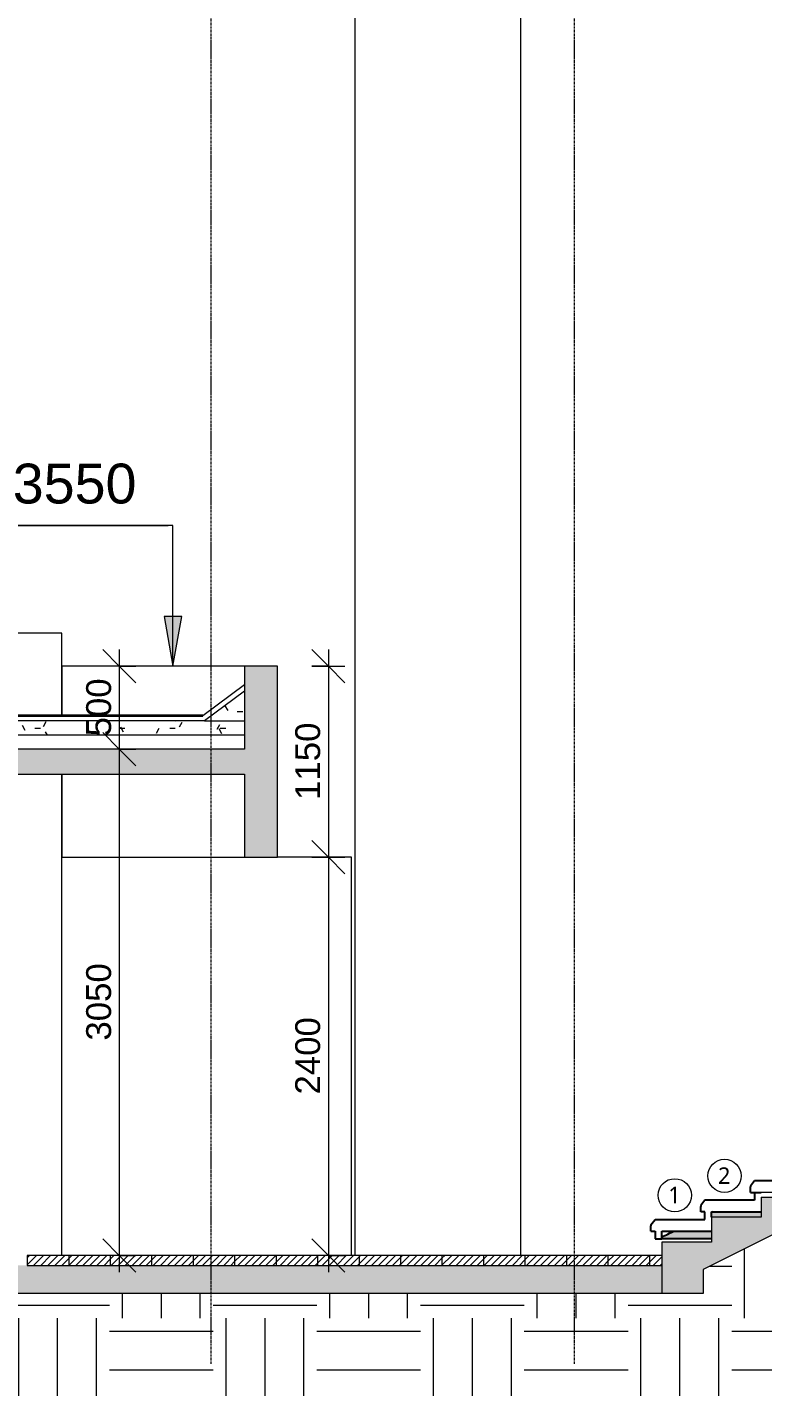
# Model space of a CAD drawing. Header units: millimetres. Extents: x -25665 to 25841, y -6376 to 15610.
# Drawn here: x -13187 to -8754, y -792 to 7400 of the extents above; entities that cross this region are included whole.
import ezdxf

# ---------------------------------------------------------------- set-up
doc = ezdxf.new("R2010")
doc.units = ezdxf.units.MM
doc.linetypes.add('Grid Line', pattern=[22.225, 12.7, -3.175, 3.175, -3.175])
for name, color, linetype, lineweight in [('A-ANNO-DIMS', 211, 'Continuous', 9), ('A-ANNO-DIMS-100', 211, 'Continuous', 9), ('A-ANNO-NOTE', 131, 'Continuous', 9), ('A-DETL', 90, 'Continuous', 9), ('A-DETL-GENF', 92, 'Continuous', 9), ('A-DETL-THIN', 151, 'Continuous', 9), ('A-FLOR', 192, 'Continuous', 9), ('A-FLOR-MCUT', 51, 'Continuous', 9), ('A-FLOR-PATT', 8, 'Continuous', 35), ('A-GENM', 13, 'Continuous', 9), ('A-WALL', 113, 'Continuous', 9), ('G-ANNO-DIMS', 111, 'Continuous', 9), ('S-GRID', 1, 'Continuous', 9), ('S-STRS', 31, 'Continuous', 9)]:
    doc.layers.add(name, color=color, linetype=linetype, lineweight=lineweight)
doc.styles.add('Arial_2', font='arial.ttf', dxfattribs={"height": 240})
doc.styles.add('Arial_4', font='arial.ttf', dxfattribs={"height": 150})
doc.styles.add('Lucida Sans Unicode_2', font='l_10646.ttf', dxfattribs={"height": 100})
doc.dimstyles.new('100', dxfattribs={"dimscale": 304.8, "dimtxt": 153.03891, "dimasz": 0.656168, "dimexe": 0.328084, "dimexo": 0.0625, "dimgap": 0.016404, "dimtad": 1, "dimdec": 0, "dimzin": 0, "dimdsep": 46, "dimtxsty": 'Arial_4', "dimblk1": 'OBLIQUE', "dimblk2": 'OBLIQUE', "dimsah": 1, "dimcen": 0.09, "dimdle": 0.328084, "dimazin": 0, "dimtfac": 1, "dimtdec": 4, "dimtix": 1, "dimtmove": 0, "dimatfit": 3, "dimfxl": 0.328084, "dimfxlon": 1, "dimtvp": 1, "dimtolj": 1, "dimtzin": 0, "dimarcsym": 2})
pattern_1 = [(0, (-2066.66, 4700), (406.4, 101.6), [33.528, -271.272, 33.528, -271.272, -1625.6]), (0, (-2066.66, 4700), (406.4, 101.6), [-609.6, 33.528, -576.072, 33.528, -271.272, -711.2]), (0, (-2066.66, 4700), (406.4, 101.6), [-1524, 33.528, -169.672, 33.528, -474.472]), (120, (-1914.26, 4750.8), (-291.1882, 301.1527), [33.528, -271.272, 33.528, -271.272, -1625.6]), (120, (-1914.26, 4750.8), (-291.1882, 301.1527), [-609.6, 33.528, -576.072, 33.528, -271.272, -711.2]), (120, (-1914.26, 4750.8), (-291.1882, 301.1527), [-1524, 33.528, -169.672, 33.528, -474.472]), (240, (-1863.46, 4954), (-115.2118, -402.7527), [33.528, -271.272, 33.528, -271.272, -1625.6]), (240, (-1863.46, 4954), (-115.2118, -402.7527), [-609.6, 33.528, -576.072, 33.528, -271.272, -711.2]), (240, (-1863.46, 4954), (-115.2118, -402.7527), [-1524, 33.528, -169.672, 33.528, -474.472])]
pattern_2 = [(45, (-2066.66, 4700), (-21.2132, 21.2132), [])]

# ---------------------------------------------------------------- blocks, each defined once
blk = doc.blocks.new('Generic Models 1 - Generic Models 1-685400-Section - D')
at = {"layer": 'A-GENM'}
blk.add_line((-10212.8, 0), (-10212.8, 8750), dxfattribs=at)
blk = doc.blocks.new('garage-proj - garage-proj-757421-Section - D')
at = {"layer": 'A-GENM'}
for p, q in [((-12977.8, 3750), (-16777.8, 3750)), ((-16777.8, 3750), (-16777.8, 3550)), ((-12977.8, 3550), (-12977.8, 3750)), ((-16777.8, 3550), (-16777.8, 3250)), ((-12977.8, 3250), (-12977.8, 3550)), ((-16777.8, 2900), (-16777.8, 2553.2)), ((-12977.8, 2400), (-12977.8, 2900)), ((-16777.8, 2501.6), (-16777.8, 2400)), ((-16777.8, 2400), (-16777.8, 0)), ((-16077.8, 0), (-16077.8, 2400)), ((-16077.8, 2400), (-13677.8, 2400)), ((-13677.8, 2400), (-13677.8, 0)), ((-12977.8, 0), (-12977.8, 2400))]:
    blk.add_line(p, q, dxfattribs=at)
blk = doc.blocks.new('DIMBLOCK26-Section - D')
at = {"layer": 'A-ANNO-DIMS-100', "transparency": 16777216}
for p, q in [((-11372, 3550), (-11472, 3650)), ((-11372, 3650), (-11372, 2400)), ((-11472, 3550), (-11272, 3550)), ((-11372, 3550), (-11472, 3550)), ((-11372, 3550), (-11272, 3450)), ((-11372, 2400), (-11472, 2500)), ((-11472, 2400), (-11272, 2400)), ((-11372, 2400), (-11472, 2400)), ((-11372, 2400), (-11272, 2300))]:
    blk.add_line(p, q, dxfattribs=at)
at = {"layer": 'A-ANNO-DIMS-100', "color": 0, "transparency": 16777216, "insert": (-11571.7, 2744.3), "char_height": 150, "width": 553.765, "attachment_point": 1, "rotation": 90, "line_spacing_factor": 0.941778, "style": 'Arial_4'}
blk.add_mtext('1150', dxfattribs=at)
blk = doc.blocks.new('_Oblique')
at = {"color": 0, "linetype": 'ByBlock', "lineweight": -2}
blk.add_line((-0.5, -0.5), (0.5, 0.5), dxfattribs=at)
blk = doc.blocks.new('DIMBLOCK27-Section - D')
at = {"layer": 'A-ANNO-DIMS-100', "transparency": 16777216}
for p, q in [((-11372, 2400), (-11472, 2500)), ((-11472, 2400), (-11272, 2400)), ((-11372, 2400), (-11472, 2400)), ((-11372, 2400), (-11372, -100)), ((-11372, 2400), (-11272, 2300)), ((-11372, 0), (-11472, 100)), ((-11272, 0), (-11472, 0)), ((-11372, 0), (-11272, -100)), ((-11372, 0), (-11272, 0))]:
    blk.add_line(p, q, dxfattribs=at)
at = {"layer": 'A-ANNO-DIMS-100', "color": 0, "transparency": 16777216, "insert": (-11571.7, 969.3), "char_height": 150, "width": 553.765, "attachment_point": 1, "rotation": 90, "line_spacing_factor": 0.941778, "style": 'Arial_4'}
blk.add_mtext('2400', dxfattribs=at)
blk = doc.blocks.new('DIMBLOCK28-Section - D')
at = {"layer": 'A-ANNO-DIMS-100', "transparency": 16777216}
for p, q in [((-12631.9, 3550), (-12731.9, 3650)), ((-12631.9, 3650), (-12631.9, 3050)), ((-12531.9, 3550), (-12731.9, 3550)), ((-12631.9, 3550), (-12531.9, 3450)), ((-12631.9, 3550), (-12531.9, 3550)), ((-12631.9, 3050), (-12731.9, 3150)), ((-12531.9, 3050), (-12731.9, 3050)), ((-12631.9, 3050), (-12531.9, 2950)), ((-12631.9, 3050), (-12531.9, 3050))]:
    blk.add_line(p, q, dxfattribs=at)
at = {"layer": 'A-ANNO-DIMS-100', "color": 0, "transparency": 16777216, "insert": (-12831.7, 3126.9), "char_height": 150, "width": 415.324, "attachment_point": 1, "rotation": 90, "line_spacing_factor": 0.941778, "style": 'Arial_4'}
blk.add_mtext('500', dxfattribs=at)
blk = doc.blocks.new('DIMBLOCK29-Section - D')
at = {"layer": 'A-ANNO-DIMS-100', "transparency": 16777216}
for p, q in [((-12631.9, 3050), (-12731.9, 3150)), ((-12531.9, 3050), (-12731.9, 3050)), ((-12631.9, 3050), (-12631.9, -100)), ((-12631.9, 3050), (-12531.9, 2950)), ((-12631.9, 3050), (-12531.9, 3050)), ((-12631.9, 0), (-12731.9, 100)), ((-12531.9, 0), (-12731.9, 0)), ((-12631.9, 0), (-12531.9, -100)), ((-12631.9, 0), (-12531.9, 0))]:
    blk.add_line(p, q, dxfattribs=at)
at = {"layer": 'A-ANNO-DIMS-100', "color": 0, "transparency": 16777216, "insert": (-12831.7, 1294.3), "char_height": 150, "width": 553.765, "attachment_point": 1, "rotation": 90, "line_spacing_factor": 0.941778, "style": 'Arial_4'}
blk.add_mtext('3050', dxfattribs=at)
blk = doc.blocks.new('Spot Elevations - Standard-23738-Section - D')
at = {"layer": 'G-ANNO-DIMS'}
h = blk.add_hatch(color=256, dxfattribs=at)
edge = h.paths.add_edge_path()
edge.add_line((-4194.8, 9899.7), (-3994.8, 9899.7))
edge.add_arc((-4194.8, 9899.7), 200, 0, 90)
edge.add_line((-4194.8, 10099.7), (-4194.8, 9899.7))
h = blk.add_hatch(color=256, dxfattribs=at)
edge = h.paths.add_edge_path()
edge.add_line((-4194.8, 9899.7), (-4394.8, 9899.7))
edge.add_arc((-4194.8, 9899.7), 200, 180, 270)
edge.add_line((-4194.8, 9699.7), (-4194.8, 9899.7))
for p, q in [((-4194.8, 9599.7), (-4194.8, 10199.7)), ((-3894.8, 9899.7), (-5594.8, 9899.7))]:
    blk.add_line(p, q, dxfattribs=at)
blk.add_circle((-4194.8, 9899.7), 200, dxfattribs=at)
blk = doc.blocks.new('step-numbering - External finishes-tag-1023582-Section - D')
at = {"layer": 'A-ANNO-NOTE'}
blk.add_circle((-9284.3, 362.4), 100, dxfattribs=at)

msp = doc.modelspace()

# ---------------------------------------------------------------- hatches: boundary and pattern name
at = {"layer": 'A-DETL-GENF'}
for points in [[(-17877.8, 2400), (-17877.8, 2900), (-11877.9, 2900), (-11877.9, 2400), (-11677.9, 2400), (-11677.9, 3550), (-11877.9, 3550), (-11877.9, 3050), (-17877.8, 3050), (-17877.8, 3550), (-18077.8, 3550), (-18077.8, 2400), (-17914.7, 2400)], [(1922.2, -250), (2122.2, -250), (2122.2, 200), (4772.2, 200), (4772.2, -250), (5022.2, -250), (5022.2, 350), (-8763.1, 350), (-8763.1, 230), (-9063.1, 230), (-9063.1, 80), (-9363.1, 80), (-9363.1, -230), (-9113.1, -230), (-9113.1, -84.8), (-8543.6, 200), (-7027.8, 200), (-7027.8, -250), (-6777.8, -250), (-6777.8, 200), (-2362.8, 200), (-2362.8, -250), (-2162.8, -250), (-2162.8, 200), (1922.2, 200), (1922.2, -218.3)]]:
    msp.add_hatch(color=253, dxfattribs=at).paths.add_polyline_path(points)
at = {"layer": 'A-DETL-GENF', "lineweight": 18}
h = msp.add_hatch(dxfattribs=at)
h.set_pattern_fill('FP_3', color=250, style=0, pattern_type=2)
h.set_pattern_definition(pattern_1)
h.paths.add_polyline_path([(-12117.9, 3220), (-11877.9, 3220), (-11877.9, 3400)])
at = {"layer": 'A-DETL-GENF'}
h = msp.add_hatch(dxfattribs=at)
h.set_pattern_fill('FP_19', color=253, style=0, pattern_type=2)
h.set_pattern_definition([(0, (-2066.66, 4700), (625, 625), [625, -625]), (0, (-2066.66, 4934.4), (625, 625), [625, -625]), (0, (-2066.66, 5168.75), (625, 625), [625, -625]), (90, (-1988.54, 5246.9), (-625, 625), [625, -625]), (90, (-1754.16, 5246.9), (-625, 625), [625, -625]), (90, (-1519.8, 5246.9), (-625, 625), [625, -625])])
h.paths.add_polyline_path([(12923.1, -1964.5), (14073.4, -1964.5), (14073.4, 71.5), (13122.2, 71.5), (13122.2, -123.2), (13047.2, -123.2), (13047.2, -171.8), (13018.1, -123.2), (12922.2, -123.2), (12922.2, 300), (10032.2, 300), (9782.2, 50), (9622.2, 50), (9622.2, 120), (5022.2, 120), (5022.2, -250), (4772.2, -250), (4772.2, 150), (3772.2, 150), (3772.2, 200), (2122.2, 200), (2122.2, -250), (1922.2, -250), (1922.2, 200), (-2162.8, 200), (-2162.8, -250), (-2362.8, -250), (-2362.8, 200), (-6777.8, 200), (-6777.8, -250), (-7027.8, -250), (-7027.8, 148.2), (-8647.1, 148.2), (-9113.1, -84.8), (-9113.1, -230), (-17877.8, -230), (-17877.8, -547.3), (-17952.8, -547.3), (-17952.8, -595.8), (-18017.8, -487.3), (-18017.8, -547.3), (-18077.8, -547.3), (-18077.8, -230), (-18422.4, -230), (-18422.4, -1964.5), (12899, -1964.5)])
at = {"layer": 'A-DETL-GENF', "lineweight": 18}
h = msp.add_hatch(dxfattribs=at)
h.set_pattern_fill('FP_15', color=250, style=0, pattern_type=2)
h.set_pattern_definition(pattern_2)
h.paths.add_polyline_path([(-12937.1, -60), (-12937.1, 0), (-13187.1, 0), (-13187.1, -60)])
h = msp.add_hatch(dxfattribs=at)
h.set_pattern_fill('FP_15', color=250, style=0, pattern_type=2)
h.set_pattern_definition(pattern_2)
h.paths.add_polyline_path([(-12687.1, -60), (-12687.1, 0), (-12937.1, 0), (-12937.1, -60)])
h = msp.add_hatch(dxfattribs=at)
h.set_pattern_fill('FP_15', color=250, style=0, pattern_type=2)
h.set_pattern_definition(pattern_2)
h.paths.add_polyline_path([(-12437.1, -60), (-12437.1, 0), (-12687.1, 0), (-12687.1, -60)])
h = msp.add_hatch(dxfattribs=at)
h.set_pattern_fill('FP_15', color=250, style=0, pattern_type=2)
h.set_pattern_definition(pattern_2)
h.paths.add_polyline_path([(-12187.1, -60), (-12187.1, 0), (-12437.1, 0), (-12437.1, -60)])
h = msp.add_hatch(dxfattribs=at)
h.set_pattern_fill('FP_15', color=250, style=0, pattern_type=2)
h.set_pattern_definition(pattern_2)
h.paths.add_polyline_path([(-11937.1, -60), (-11937.1, 0), (-12187.1, 0), (-12187.1, -60)])
h = msp.add_hatch(dxfattribs=at)
h.set_pattern_fill('FP_15', color=250, style=0, pattern_type=2)
h.set_pattern_definition(pattern_2)
h.paths.add_polyline_path([(-11687.1, -60), (-11687.1, 0), (-11937.1, 0), (-11937.1, -60)])
h = msp.add_hatch(dxfattribs=at)
h.set_pattern_fill('FP_15', color=250, style=0, pattern_type=2)
h.set_pattern_definition(pattern_2)
h.paths.add_polyline_path([(-11437.1, -60), (-11437.1, 0), (-11687.1, 0), (-11687.1, -60)])
h = msp.add_hatch(dxfattribs=at)
h.set_pattern_fill('FP_15', color=250, style=0, pattern_type=2)
h.set_pattern_definition(pattern_2)
h.paths.add_polyline_path([(-11187.1, -60), (-11187.1, 0), (-11437.1, 0), (-11437.1, -60)])
h = msp.add_hatch(dxfattribs=at)
h.set_pattern_fill('FP_15', color=250, style=0, pattern_type=2)
h.set_pattern_definition(pattern_2)
h.paths.add_polyline_path([(-10937.1, -60), (-10937.1, 0), (-11187.1, 0), (-11187.1, -60)])
h = msp.add_hatch(dxfattribs=at)
h.set_pattern_fill('FP_15', color=250, style=0, pattern_type=2)
h.set_pattern_definition(pattern_2)
h.paths.add_polyline_path([(-10687.1, -60), (-10687.1, 0), (-10937.1, 0), (-10937.1, -60)])
h = msp.add_hatch(dxfattribs=at)
h.set_pattern_fill('FP_15', color=250, style=0, pattern_type=2)
h.set_pattern_definition(pattern_2)
h.paths.add_polyline_path([(-10437.1, -60), (-10437.1, 0), (-10687.1, 0), (-10687.1, -60)])
h = msp.add_hatch(dxfattribs=at)
h.set_pattern_fill('FP_15', color=250, style=0, pattern_type=2)
h.set_pattern_definition(pattern_2)
h.paths.add_polyline_path([(-10187.1, -60), (-10187.1, 0), (-10437.1, 0), (-10437.1, -60), (-10298.5, -60)])
at = {"layer": 'A-DETL-GENF'}
h = msp.add_hatch(dxfattribs=at)
h.set_pattern_fill('FP_14', style=0, pattern_type=2)
h.set_pattern_definition([(0, (-2066.66, 4700), (121.92, 30.48), [10.058, -81.382, 10.058, -81.382, -487.68]), (0, (-2066.66, 4700), (121.92, 30.48), [-182.88, 10.058, -172.822, 10.058, -81.382, -213.36]), (0, (-2066.66, 4700), (121.92, 30.48), [-457.2, 10.058, -50.902, 10.058, -142.342]), (120, (-2020.94, 4715.24), (-87.356454, 90.345817), [10.058, -81.382, 10.058, -81.382, -487.68]), (120, (-2020.94, 4715.24), (-87.356454, 90.345817), [-182.88, 10.058, -172.822, 10.058, -81.382, -213.36]), (120, (-2020.94, 4715.24), (-87.356454, 90.345817), [-457.2, 10.058, -50.902, 10.058, -142.342]), (240, (-2005.7, 4776.2), (-34.563546, -120.825817), [10.058, -81.382, 10.058, -81.382, -487.68]), (240, (-2005.7, 4776.2), (-34.563546, -120.825817), [-182.88, 10.058, -172.822, 10.058, -81.382, -213.36]), (240, (-2005.7, 4776.2), (-34.563546, -120.825817), [-457.2, 10.058, -50.902, 10.058, -142.342])])
h.paths.add_polyline_path([(-9437.1, -230), (-9363.1, -230), (-9363.1, -60), (-18422.4, -60), (-18422.4, -230), (-18077.8, -230), (-18077.8, -80), (-17877.8, -80), (-17877.8, -230), (-9687.1, -230)])
at = {"layer": 'A-DETL-GENF', "lineweight": 18}
h = msp.add_hatch(dxfattribs=at)
h.set_pattern_fill('FP_15', color=250, style=0, pattern_type=2)
h.set_pattern_definition(pattern_2)
h.paths.add_polyline_path([(-9937.1, -60), (-9937.1, 0), (-10187.1, 0), (-10187.1, -60)])
h = msp.add_hatch(dxfattribs=at)
h.set_pattern_fill('FP_15', color=250, style=0, pattern_type=2)
h.set_pattern_definition(pattern_2)
h.paths.add_polyline_path([(-9687.1, -60), (-9687.1, 0), (-9937.1, 0), (-9937.1, -60)])
h = msp.add_hatch(dxfattribs=at)
h.set_pattern_fill('FP_15', color=250, style=0, pattern_type=2)
h.set_pattern_definition(pattern_2)
h.paths.add_polyline_path([(-9437.1, -60), (-9437.1, 0), (-9687.1, 0), (-9687.1, -60)])
h = msp.add_hatch(dxfattribs=at)
h.set_pattern_fill('FP_15', color=250, style=0, pattern_type=2)
h.set_pattern_definition(pattern_2)
h.paths.add_polyline_path([(-9363.1, -60), (-9363.1, 0), (-9437.1, 0), (-9437.1, -60)])
at = {"layer": 'A-FLOR-PATT', "lineweight": 9}
h = msp.add_hatch(dxfattribs=at)
h.set_pattern_fill('FP_3', color=256, style=0, pattern_type=2)
h.set_pattern_definition(pattern_1)
h.paths.add_polyline_path([(-17627.8, 3135), (-11877.9, 3135), (-11877.9, 3220), (-17877.8, 3220), (-17877.8, 3135), (-17637.8, 3135)])
h = msp.add_hatch(dxfattribs=at)
h.set_pattern_fill('FP_2', color=256, style=0, pattern_type=2)
h.set_pattern_definition([(90, (-2066.7, 4700), (-2000, 1e-13), [])])
h.paths.add_polyline_path([(-12117.9, 3220), (-12127.9, 3250), (-17627.8, 3250), (-17637.8, 3220), (-12127.9, 3220)])
at = {"layer": 'G-ANNO-DIMS'}
msp.add_hatch(color=256, dxfattribs=at).paths.add_polyline_path([(-12308.8, 3550), (-12255.9, 3850), (-12361.7, 3850)])
at = {"layer": 'S-STRS'}
h = msp.add_hatch(color=256, dxfattribs=at)
h.paths.add_polyline_path([(-9113.1, 100), (-9063.1, 100), (-9063.1, 146.7), (-9287.5, 146.7), (-9363.1, 110.9), (-9363.1, 100), (-9283, 100)])
h.paths.add_polyline_path([(-9056.3, 230), (-8763.1, 230), (-8763.1, 263.3), (-9053.5, 263.3), (-9063.1, 258.4), (-9063.1, 230), (-9059.6, 230)])

# ---------------------------------------------------------------- linework, layer by layer
at = {"layer": 'A-DETL'}
for p, q in [((-12977.8, 3550), (-12977.8, 3250)), ((-12977.8, 2400), (-12977.8, 2900))]:
    msp.add_line(p, q, dxfattribs=at)
at = {"layer": 'A-DETL-THIN'}
for p, q in [((-11677.9, 3550), (-11877.9, 3550)), ((-11877.9, 3550), (-11877.9, 3050)), ((-11677.9, 2400), (-11677.9, 3550)), ((-11877.9, 3437.5), (-12127.9, 3250)), ((-11877.9, 3400), (-12117.9, 3220)), ((-12117.9, 3220), (-11877.9, 3220)), ((-11877.9, 3050), (-17877.8, 3050)), ((-17877.8, 2900), (-11877.9, 2900)), ((-11877.9, 2900), (-11877.9, 2400)), ((-11877.9, 2400), (-11677.9, 2400)), ((-7027.8, 380), (-8763.1, 380)), ((-8763.1, 350), (-8763.1, 230)), ((-8763.1, 350), (-7027.8, 350)), ((-8763.1, 230), (-9063.1, 230)), ((-9063.1, 230), (-9063.1, 80)), ((-8647.1, 148.2), (-9113.1, -84.8)), ((-13187.1, 0), (-13187.1, -60)), ((-12937.1, 0), (-13187.1, 0)), ((-12937.1, 0), (-12937.1, -60)), ((-12687.1, 0), (-12937.1, 0)), ((-12687.1, 0), (-12687.1, -60)), ((-12437.1, 0), (-12687.1, 0)), ((-12437.1, 0), (-12437.1, -60)), ((-12187.1, 0), (-12437.1, 0)), ((-12187.1, 0), (-12187.1, -60)), ((-11937.1, 0), (-12187.1, 0)), ((-11937.1, 0), (-11937.1, -60)), ((-11687.1, 0), (-11937.1, 0)), ((-11687.1, 0), (-11687.1, -60)), ((-11437.1, 0), (-11687.1, 0)), ((-11437.1, 0), (-11437.1, -60)), ((-11187.1, 0), (-11437.1, 0)), ((-11187.1, 0), (-11187.1, -60)), ((-10937.1, 0), (-11187.1, 0)), ((-10937.1, 0), (-10937.1, -60)), ((-10687.1, 0), (-10937.1, 0)), ((-10687.1, 0), (-10687.1, -60)), ((-10437.1, 0), (-10687.1, 0)), ((-10437.1, 0), (-10437.1, -60)), ((-10187.1, 0), (-10437.1, 0)), ((-10187.1, 0), (-10187.1, -60)), ((-9937.1, 0), (-10187.1, 0)), ((-9937.1, 0), (-9937.1, -60)), ((-9687.1, 0), (-9937.1, 0)), ((-9063.1, 80), (-9363.1, 80)), ((-9363.1, 80), (-9363.1, -230)), ((-13187.1, -60), (-12937.1, -60)), ((-12937.1, -60), (-12687.1, -60)), ((-12687.1, -60), (-12437.1, -60)), ((-12437.1, -60), (-12187.1, -60)), ((-12187.1, -60), (-11937.1, -60)), ((-11937.1, -60), (-11687.1, -60)), ((-11687.1, -60), (-11437.1, -60)), ((-11437.1, -60), (-11187.1, -60)), ((-11187.1, -60), (-10937.1, -60)), ((-10937.1, -60), (-10687.1, -60)), ((-10687.1, -60), (-10437.1, -60)), ((-10437.1, -60), (-10187.1, -60)), ((-10187.1, -60), (-9937.1, -60)), ((-9937.1, -60), (-9687.1, -60)), ((-9687.1, 0), (-9687.1, -60)), ((-9437.1, 0), (-9687.1, 0)), ((-9687.1, -60), (-9437.1, -60)), ((-9437.1, 0), (-9437.1, -60)), ((-9363.1, 0), (-9437.1, 0)), ((-9437.1, -60), (-9363.1, -60)), ((-9113.1, -84.8), (-9113.1, -230)), ((-9113.1, -230), (-17877.8, -230))]:
    msp.add_line(p, q, dxfattribs=at)
at = {"layer": 'A-FLOR', "lineweight": 35}
msp.add_line((-12127.9, 3250), (-17627.8, 3250), dxfattribs=at)
at = {"layer": 'A-FLOR-MCUT'}
for p, q in [((-12117.9, 3220), (-17637.8, 3220)), ((-11877.9, 3135), (-17877.8, 3135))]:
    msp.add_line(p, q, dxfattribs=at)
at = {"layer": 'A-WALL'}
for p, q in [((-11212.8, 9350), (-11212.8, 0)), ((-11877.9, 3550), (-12977.8, 3550)), ((-12977.8, 3550), (-12977.8, 3250)), ((-12977.8, 2900), (-12977.8, 2400)), ((-12977.8, 2400), (-11877.9, 2400)), ((-11232.8, 2400), (-11677.9, 2400)), ((-11232.8, 0), (-11232.8, 2400))]:
    msp.add_line(p, q, dxfattribs=at)
at = {"layer": 'G-ANNO-DIMS'}
for p, q in [((-12308.8, 4397.5), (-13536.9, 4397.5)), ((-12308.8, 3550), (-12308.8, 4397.5)), ((-12255.9, 3850), (-12361.7, 3850)), ((-12361.7, 3850), (-12308.8, 3550)), ((-12308.8, 3550), (-12255.9, 3850))]:
    msp.add_line(p, q, dxfattribs=at)
at = {"layer": 'S-GRID', "linetype": 'Grid Line'}
for p, q in [((-12077.9, -653.8), (-12077.9, 14809.9)), ((-9887.8, -653.8), (-9887.8, 14809.9))]:
    msp.add_line(p, q, dxfattribs=at)
at = {"layer": 'S-STRS', "lineweight": 25}
for p, q in [((-8803.1, 450), (-8828.1, 418.2)), ((-8828.1, 418.2), (-8828.1, 412.3)), ((-8828.1, 379.2), (-8828.1, 412.3)), ((-7027.8, 450), (-8803.1, 450)), ((-9103.1, 333.3), (-9128.1, 301.6)), ((-8803.1, 333.3), (-9103.1, 333.3)), ((-8828.1, 379.2), (-8803.1, 379.2)), ((-8803.1, 380), (-8763.1, 380)), ((-8803.1, 380), (-8803.1, 379.2)), ((-8803.1, 380), (-8803.1, 333.3)), ((-8803.1, 380), (-8763.1, 380)), ((-9128.1, 301.6), (-9128.1, 295.6)), ((-9128.1, 262.5), (-9128.1, 295.6)), ((-9103.1, 262.5), (-9128.1, 262.5)), ((-9103.1, 216.7), (-9103.1, 262.5)), ((-9053.5, 263.3), (-9063.1, 258.4)), ((-9063.1, 230), (-9063.1, 263.3)), ((-9063.1, 263.3), (-8763.1, 263.3)), ((-9063.1, 230), (-9063.1, 258.4)), ((-9053.5, 263.3), (-8763.1, 263.3)), ((-9428.1, 184.9), (-9403.1, 216.7)), ((-9428.1, 184.9), (-9428.1, 179)), ((-9428.1, 145.8), (-9428.1, 179)), ((-9403.1, 216.7), (-9103.1, 216.7)), ((-9428.1, 145.8), (-9403.1, 145.8)), ((-9403.1, 145.8), (-9403.1, 100)), ((-9403.1, 100), (-9363.1, 100)), ((-9363.1, 146.7), (-9063.1, 146.7)), ((-9363.1, 110.9), (-9363.1, 146.7)), ((-9363.1, 110.9), (-9363.1, 100)), ((-9363.1, 100), (-9363.1, 110.9)), ((-9063.1, 100), (-9363.1, 100)), ((-9287.5, 146.7), (-9063.1, 146.7))]:
    msp.add_line(p, q, dxfattribs=at)
msp.add_arc((-12842.6, 7558.9), 8220.7, 295.04067, 295.62344, dxfattribs=at)

# ---------------------------------------------------------------- block references
at = {"layer": 'A-ANNO-NOTE'}
for p in [(300, 116.7), (0, 0)]:
    msp.add_blockref('step-numbering - External finishes-tag-1023582-Section - D', p, dxfattribs=at)
at = {"layer": 'A-GENM'}
for name in ['Generic Models 1 - Generic Models 1-685400-Section - D', 'garage-proj - garage-proj-757421-Section - D']:
    msp.add_blockref(name, (0, 0), dxfattribs=at)
at = {"layer": 'G-ANNO-DIMS', "extrusion": (0, 0, -1)}
msp.add_blockref('Spot Elevations - Standard-23738-Section - D', (17931.7, -5502.2), dxfattribs=at)

# ---------------------------------------------------------------- texts
at = {"layer": 'A-ANNO-NOTE', "char_height": 100, "width": 104.219, "attachment_point": 1, "style": 'Lucida Sans Unicode_2'}
for s, insert in [('2', (-9023.6, 530.5)), ('1', (-9323.6, 413.9))]:
    msp.add_mtext(s, dxfattribs=dict(at, insert=insert))
at = {"layer": 'G-ANNO-DIMS', "insert": (-13274.1, 4770.4), "char_height": 240, "width": 893.244, "attachment_point": 1, "line_spacing_factor": 0.941778, "style": 'Arial_2'}
msp.add_mtext('3550', dxfattribs=at)

# ---------------------------------------------------------------- dimensions: what is measured, and where the dimension line sits
at = {"layer": 'A-ANNO-DIMS'}
for base, p1, p2, override, picture, middle in [((-12631.9, 3050), (-12531.9, 3550), (-12531.9, 3050), {"dimpost": '<>', "dimfxl": 500}, 'DIMBLOCK28-Section - D', (-12713.5, 3300)), ((-11372, 2400), (-11472, 3550), (-11472, 2400), {"dimpost": '<>', "dimfxl": 1150}, 'DIMBLOCK26-Section - D', (-11453.6, 2975)), ((-12631.9, 0), (-12531.9, 3050), (-12531.9, 0), {"dimpost": '<>', "dimfxl": 3050}, 'DIMBLOCK29-Section - D', (-12713.6, 1525)), ((-11372, 0), (-11472, 2400), (-11272, 0), {"dimpost": '<>', "dimfxl": 2408.318916}, 'DIMBLOCK27-Section - D', (-11453.6, 1200))]:
    dim = msp.add_linear_dim(base=base, p1=p1, p2=p2, angle=90, dimstyle='100', override=override, dxfattribs=at)
    dim.commit()
    dim.dimension.update_dxf_attribs({"geometry": picture, "text_midpoint": middle})

doc.saveas('drawing.dxf')
